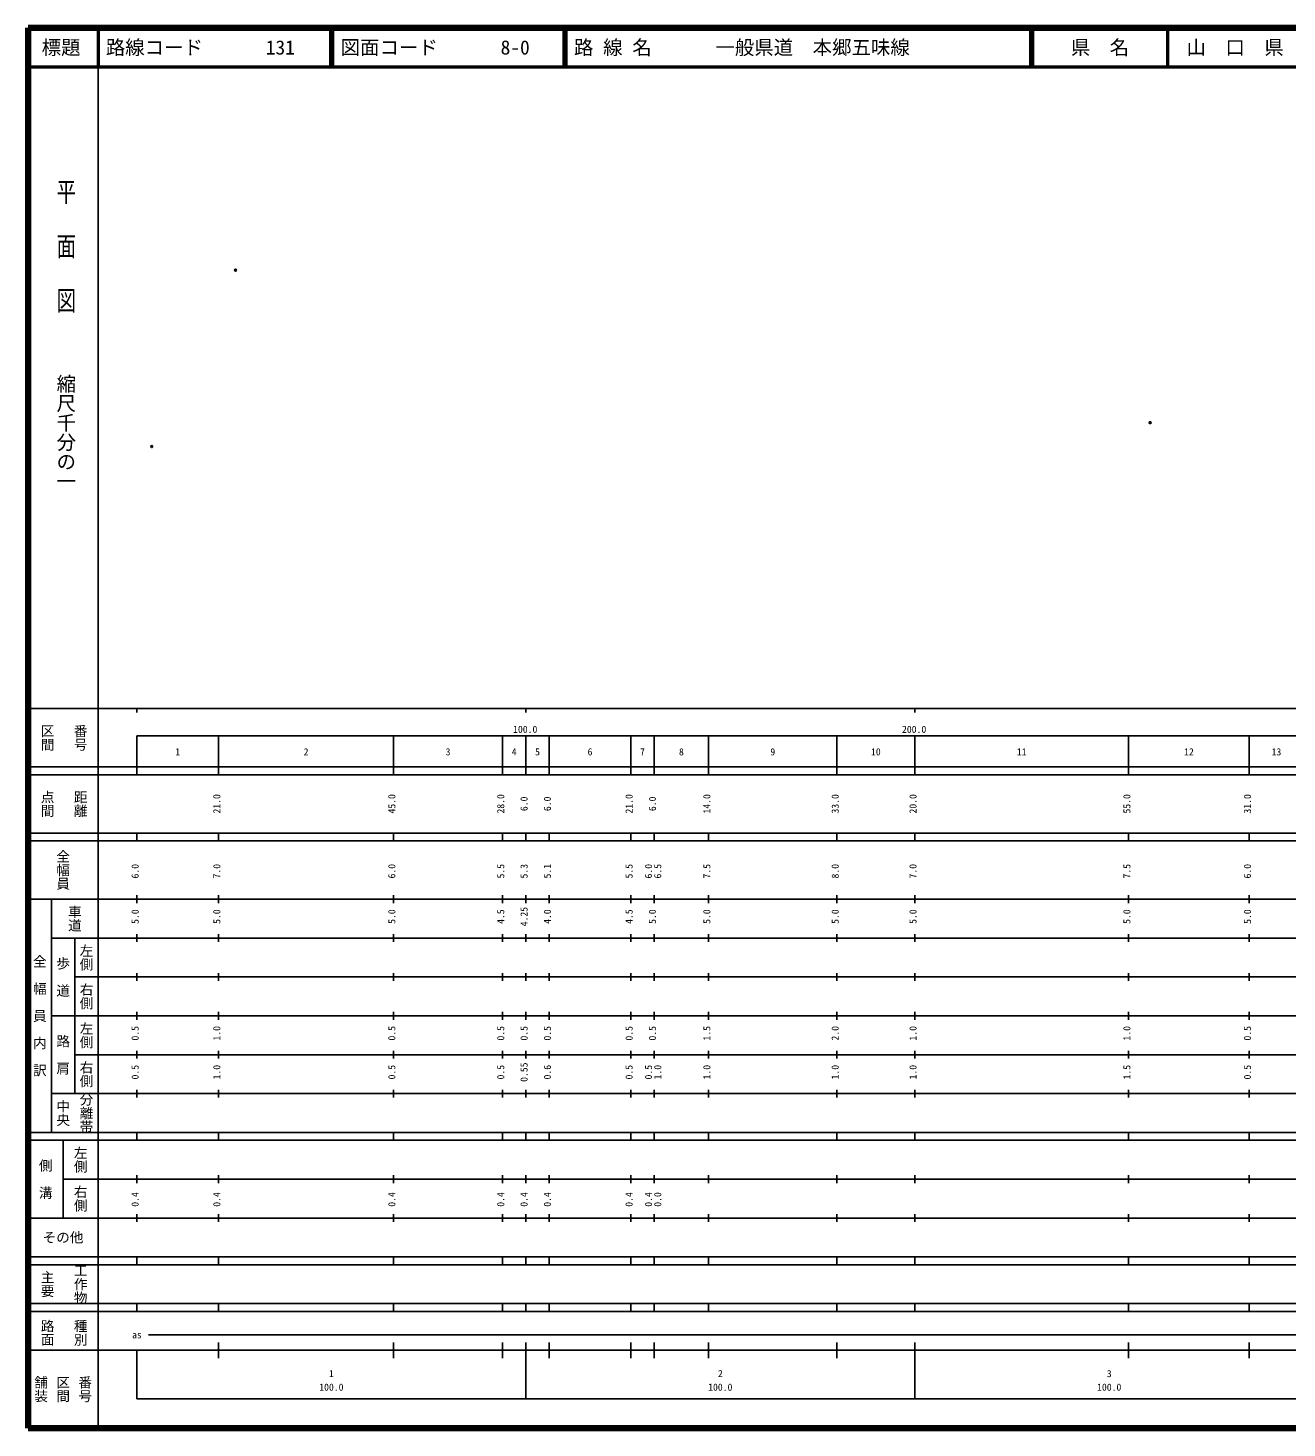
# Model space of a CAD drawing. Units: millimetres on the paper. Extents: x 40 to 680, y 20 to 380.
# Drawn here: x 40 to 363.7, y 20 to 380 of the extents above; entities that cross this region are included whole.
import ezdxf
from ezdxf.enums import TextEntityAlignment as Align

# ---------------------------------------------------------------- set-up
doc = ezdxf.new("R2010")
doc.units = ezdxf.units.MM
doc.header["$PDMODE"] = 32
doc.header["$PDSIZE"] = 0.5
doc.layers.add('M-OTRS', color=6, linetype='Continuous')
doc.layers.add('M-TTL-TXT', color=7, linetype='Continuous')
for name, color, linetype, lineweight in [('M-TTL', 2, 'Continuous', 140), ('M-TTL-BAND', 7, 'Continuous', 25), ('M-TTL-LINE', 7, 'Continuous', 50)]:
    doc.layers.add(name, color=color, linetype=linetype, lineweight=lineweight)
doc.styles.add('@ＭＳ ゴシック', font='')
doc.styles.add('ＭＳ ゴシック', font='')
doc.styles.get('@ＭＳ ゴシック').set_extended_font_data('@MS Gothic')
doc.styles.get('ＭＳ ゴシック').set_extended_font_data('MS Gothic')

msp = doc.modelspace()

# ---------------------------------------------------------------- linework, layer by layer
at = {"layer": 'M-OTRS'}
for p in [(93.387, 317.754), (328.504, 278.518), (71.802, 272.364)]:
    msp.add_point(p, dxfattribs=at)
at = {"layer": 'M-TTL'}
for p, q in [((40, 380), (40, 20)), ((680, 380), (40, 380)), ((40, 20), (680, 20))]:
    msp.add_line(p, q, dxfattribs=at)
at = {"layer": 'M-TTL-BAND'}
for p, q in [((58, 370), (58, 20)), ((40, 205), (579, 205)), ((68, 205), (68, 204)), ((168, 205), (168, 204)), ((268, 205), (268, 204)), ((68, 198), (579, 198)), ((68, 198), (68, 188)), ((89, 188), (89, 198)), ((134, 188), (134, 198)), ((162, 188), (162, 198)), ((168, 188), (168, 198)), ((174, 188), (174, 198)), ((195, 188), (195, 198)), ((201, 188), (201, 198)), ((215, 188), (215, 198)), ((248, 188), (248, 198)), ((268, 188), (268, 198)), ((323, 188), (323, 198)), ((354, 188), (354, 198)), ((40, 190), (579, 190)), ((40, 188), (579, 188)), ((40, 173), (579, 173)), ((68, 171), (68, 173)), ((89, 171), (89, 173)), ((134, 171), (134, 173)), ((162, 171), (162, 173)), ((168, 171), (168, 173)), ((174, 171), (174, 173)), ((195, 171), (195, 173)), ((201, 171), (201, 173)), ((215, 171), (215, 173)), ((248, 171), (248, 173)), ((268, 171), (268, 173)), ((323, 171), (323, 173)), ((354, 171), (354, 173)), ((40, 171), (579, 171)), ((40, 156), (579, 156)), ((46, 96), (46, 156)), ((68, 155), (68, 157)), ((89, 155), (89, 157)), ((134, 155), (134, 157)), ((162, 155), (162, 157)), ((168, 155), (168, 157)), ((174, 155), (174, 157)), ((195, 155), (195, 157)), ((201, 155), (201, 157)), ((215, 155), (215, 157)), ((248, 155), (248, 157)), ((268, 155), (268, 157)), ((323, 155), (323, 157)), ((354, 155), (354, 157)), ((46, 146), (579, 146)), ((52, 146), (52, 106)), ((68, 145), (68, 147)), ((89, 145), (89, 147)), ((134, 145), (134, 147)), ((162, 145), (162, 147)), ((168, 145), (168, 147)), ((174, 145), (174, 147)), ((195, 145), (195, 147)), ((201, 145), (201, 147)), ((215, 145), (215, 147)), ((248, 145), (248, 147)), ((268, 145), (268, 147)), ((323, 145), (323, 147)), ((354, 145), (354, 147)), ((68, 135), (68, 137)), ((89, 135), (89, 137)), ((134, 135), (134, 137)), ((162, 135), (162, 137)), ((168, 135), (168, 137)), ((174, 135), (174, 137)), ((195, 135), (195, 137)), ((201, 135), (201, 137)), ((215, 135), (215, 137)), ((248, 135), (248, 137)), ((268, 135), (268, 137)), ((323, 135), (323, 137)), ((354, 135), (354, 137)), ((52, 136), (579, 136)), ((46, 126), (579, 126)), ((68, 125), (68, 127)), ((89, 125), (89, 127)), ((134, 125), (134, 127)), ((162, 125), (162, 127)), ((168, 125), (168, 127)), ((174, 125), (174, 127)), ((195, 125), (195, 127)), ((201, 125), (201, 127)), ((215, 125), (215, 127)), ((248, 125), (248, 127)), ((268, 125), (268, 127)), ((323, 125), (323, 127)), ((354, 125), (354, 127)), ((52, 116), (579, 116)), ((68, 115), (68, 117)), ((89, 115), (89, 117)), ((134, 115), (134, 117)), ((162, 115), (162, 117)), ((168, 115), (168, 117)), ((174, 115), (174, 117)), ((195, 115), (195, 117)), ((201, 115), (201, 117)), ((215, 115), (215, 117)), ((248, 115), (248, 117)), ((268, 115), (268, 117)), ((323, 115), (323, 117)), ((354, 115), (354, 117)), ((46, 106), (579, 106)), ((68, 105), (68, 107)), ((89, 105), (89, 107)), ((134, 105), (134, 107)), ((162, 105), (162, 107)), ((168, 105), (168, 107)), ((174, 105), (174, 107)), ((195, 105), (195, 107)), ((201, 105), (201, 107)), ((215, 105), (215, 107)), ((248, 105), (248, 107)), ((268, 105), (268, 107)), ((323, 105), (323, 107)), ((354, 105), (354, 107)), ((40, 96), (579, 96)), ((40, 94), (579, 94)), ((49, 94), (49, 74)), ((68, 94), (68, 96)), ((89, 94), (89, 96)), ((134, 94), (134, 96)), ((162, 94), (162, 96)), ((168, 94), (168, 96)), ((174, 94), (174, 96)), ((195, 94), (195, 96)), ((201, 94), (201, 96)), ((215, 94), (215, 96)), ((248, 94), (248, 96)), ((268, 94), (268, 96)), ((323, 94), (323, 96)), ((354, 94), (354, 96)), ((49, 84), (579, 84)), ((68, 83), (68, 85)), ((89, 83), (89, 85)), ((134, 83), (134, 85)), ((162, 83), (162, 85)), ((168, 83), (168, 85)), ((174, 83), (174, 85)), ((195, 83), (195, 85)), ((201, 83), (201, 85)), ((215, 83), (215, 85)), ((248, 83), (248, 85)), ((268, 83), (268, 85)), ((323, 83), (323, 85)), ((354, 83), (354, 85)), ((40, 74), (579, 74)), ((68, 73), (68, 75)), ((89, 73), (89, 75)), ((134, 73), (134, 75)), ((162, 73), (162, 75)), ((168, 73), (168, 75)), ((174, 73), (174, 75)), ((195, 73), (195, 75)), ((201, 73), (201, 75)), ((215, 73), (215, 75)), ((248, 73), (248, 75)), ((268, 73), (268, 75)), ((323, 73), (323, 75)), ((354, 73), (354, 75)), ((40, 64), (579, 64)), ((40, 62), (579, 62)), ((68, 62), (68, 64)), ((89, 62), (89, 64)), ((134, 62), (134, 64)), ((162, 62), (162, 64)), ((168, 62), (168, 64)), ((174, 62), (174, 64)), ((195, 62), (195, 64)), ((201, 62), (201, 64)), ((215, 62), (215, 64)), ((248, 62), (248, 64)), ((268, 62), (268, 64)), ((323, 62), (323, 64)), ((354, 62), (354, 64)), ((40, 52), (579, 52)), ((68, 50), (68, 52)), ((89, 50), (89, 52)), ((134, 50), (134, 52)), ((162, 50), (162, 52)), ((168, 50), (168, 52)), ((174, 50), (174, 52)), ((195, 50), (195, 52)), ((201, 50), (201, 52)), ((215, 50), (215, 52)), ((248, 50), (248, 52)), ((268, 50), (268, 52)), ((323, 50), (323, 52)), ((354, 50), (354, 52)), ((40, 50), (579, 50)), ((71, 44), (562, 44)), ((40, 40), (579, 40)), ((68, 40), (68, 27.5)), ((89, 38), (89, 42)), ((134, 38), (134, 42)), ((162, 38), (162, 42)), ((168, 27.5), (168, 42)), ((174, 38), (174, 42)), ((195, 38), (195, 42)), ((201, 38), (201, 42)), ((215, 38), (215, 42)), ((248, 38), (248, 42)), ((268, 27.5), (268, 42)), ((323, 38), (323, 42)), ((354, 38), (354, 42)), ((68, 27.5), (579, 27.5))]:
    msp.add_line(p, q, dxfattribs=at)
at = {"layer": 'M-TTL-LINE'}
for p, q in [((58, 380), (58, 370)), ((117.75, 380), (117.75, 370)), ((118.25, 380), (118.25, 370)), ((177.75, 380), (177.75, 370)), ((178.25, 380), (178.25, 370)), ((297.75, 380), (297.75, 370)), ((298.25, 380), (298.25, 370)), ((333, 380), (333, 370)), ((40, 370), (680, 370))]:
    msp.add_line(p, q, dxfattribs=at)

# ---------------------------------------------------------------- texts
at = {"layer": 'M-TTL-BAND', "style": '@ＭＳ ゴシック', "width": 1.4}
msp.add_text('平  面  図', height=3.666, rotation=270, dxfattribs=at).set_placement((49.777, 306.475), align=Align.MIDDLE_RIGHT)
at = {"layer": 'M-TTL-BAND', "style": '@ＭＳ ゴシック'}
msp.add_text('縮尺千分の一', height=3.666, rotation=270, dxfattribs=at).set_placement((49.777, 261.03), align=Align.MIDDLE_RIGHT)
for s, p in [('区間', (45, 197.5)), ('番号', (53.5, 197.5)), ('点間', (45, 180.5)), ('距離', (53.5, 180.5)), ('全幅員', (49, 163.5)), ('車道', (52, 151)), ('左側', (55, 141)), ('全\u3000幅\u3000員\u3000内\u3000訳', (43, 126)), ('歩\u3000道', (49, 136)), ('右側', (55, 131)), ('左側', (55, 121)), ('路\u3000肩', (49, 116)), ('右側', (55, 111)), ('分離帯', (55, 101)), ('中央', (49, 101)), ('左側', (53.5, 89)), ('側\u3000溝', (44.5, 84)), ('右側', (53.5, 79)), ('工作物', (53.5, 57)), ('主要', (45, 57)), ('路面', (45, 44.5)), ('種別', (53.5, 44.5)), ('舗装', (43.333, 30)), ('区間', (49, 30)), ('番号', (54.667, 30))]:
    msp.add_text(s, height=2.566, rotation=270, dxfattribs=at).set_placement(p, align=Align.MIDDLE_CENTER)
at = {"layer": 'M-TTL-BAND', "style": 'ＭＳ ゴシック'}
for s, p in [('100.0', (167.844, 198.195)), ('200.0', (267.844, 198.195)), ('1', (78.5, 192.405)), ('2', (111.5, 192.405)), ('3', (148, 192.405)), ('4', (165, 192.405)), ('5', (171, 192.405)), ('6', (184.5, 192.405)), ('7', (198, 192.405)), ('8', (208, 192.405)), ('9', (231.5, 192.405)), ('10', (258, 192.405)), ('11', (295.5, 192.405)), ('12', (338.5, 192.405)), ('13', (361, 192.405)), ('as', (68, 42.5)), ('1', (118, 32.523)), ('2', (218, 32.523)), ('3', (318, 32.523)), ('100.0', (118, 29.033)), ('100.0', (218, 29.033)), ('100.0', (318, 29.033))]:
    msp.add_text(s, height=1.833, dxfattribs=at).set_placement(p, align=Align.BOTTOM_CENTER)
for s, p in [('21.0', (90, 180.5)), ('45.0', (135, 180.5)), ('28.0', (163, 180.5)), ('6.0', (169, 180.5)), ('6.0', (175, 180.5)), ('21.0', (196, 180.5)), ('6.0', (202, 180.5)), ('14.0', (216, 180.5)), ('33.0', (249, 180.5)), ('20.0', (269, 180.5)), ('55.0', (324, 180.5)), ('31.0', (355, 180.5)), ('6.0', (69, 163.174)), ('7.0', (90, 163.174)), ('6.0', (135, 163.174)), ('5.5', (163, 163.174)), ('5.3', (169, 163.174)), ('5.1', (175, 163.174)), ('5.5', (196, 163.174)), ('6.0', (201, 163.174)), ('6.5', (203.37, 163.174)), ('7.5', (216, 163.174)), ('8.0', (249, 163.174)), ('7.0', (269, 163.174)), ('7.5', (324, 163.174)), ('6.0', (355, 163.174)), ('5.0', (69, 151.5)), ('5.0', (90, 151.5)), ('5.0', (135, 151.5)), ('4.5', (163, 151.5)), ('4.25', (169, 151.5)), ('4.0', (175, 151.5)), ('4.5', (196, 151.5)), ('5.0', (202, 151.5)), ('5.0', (216, 151.5)), ('5.0', (249, 151.5)), ('5.0', (269, 151.5)), ('5.0', (324, 151.5)), ('5.0', (355, 151.5)), ('0.5', (69, 121.5)), ('1.0', (90, 121.5)), ('0.5', (135, 121.5)), ('0.5', (163, 121.5)), ('0.5', (169, 121.5)), ('0.5', (175, 121.5)), ('0.5', (196, 121.5)), ('0.5', (202, 121.5)), ('1.5', (216, 121.5)), ('2.0', (249, 121.5)), ('1.0', (269, 121.5)), ('1.0', (324, 121.5)), ('0.5', (355, 121.5)), ('0.5', (69, 111.5)), ('1.0', (90, 111.5)), ('0.5', (135, 111.5)), ('0.5', (163, 111.5)), ('0.55', (169, 111.5)), ('0.6', (175, 111.5)), ('0.5', (196, 111.5)), ('0.5', (201, 111.5)), ('1.0', (203.37, 111.5)), ('1.0', (216, 111.5)), ('1.0', (249, 111.5)), ('1.0', (269, 111.5)), ('1.5', (324, 111.5)), ('0.5', (355, 111.5)), ('0.4', (69, 78.764)), ('0.4', (90, 78.764)), ('0.4', (135, 78.764)), ('0.4', (163, 78.764)), ('0.4', (169, 78.764)), ('0.4', (175, 78.764)), ('0.4', (196, 78.764)), ('0.4', (201, 78.764)), ('0.0', (203.37, 78.764))]:
    msp.add_text(s, height=1.833, rotation=90, dxfattribs=at).set_placement(p, align=Align.BOTTOM_CENTER)
msp.add_text('その他', height=2.566, dxfattribs=at).set_placement((49, 69), align=Align.MIDDLE_CENTER)
at = {"layer": 'M-TTL-TXT', "style": 'ＭＳ ゴシック'}
for s, p in [('標題', (48.5, 375)), ('県\u3000名', (315.625, 375)), ('山\u3000口\u3000県', (350.375, 375))]:
    msp.add_text(s, height=3.666, dxfattribs=at).set_placement(p, align=Align.MIDDLE_CENTER)
for s, p in [('路線コード', (60, 375)), ('131', (101.142, 375)), ('図面コード', (120.38, 375)), ('8-0', (161.521, 375)), ('路 線 名', (180.38, 375)), ('一般県道\u3000本郷五味線', (216.734, 375))]:
    msp.add_text(s, height=3.666, dxfattribs=at).set_placement(p, align=Align.MIDDLE_LEFT)

doc.saveas('drawing.dxf')
